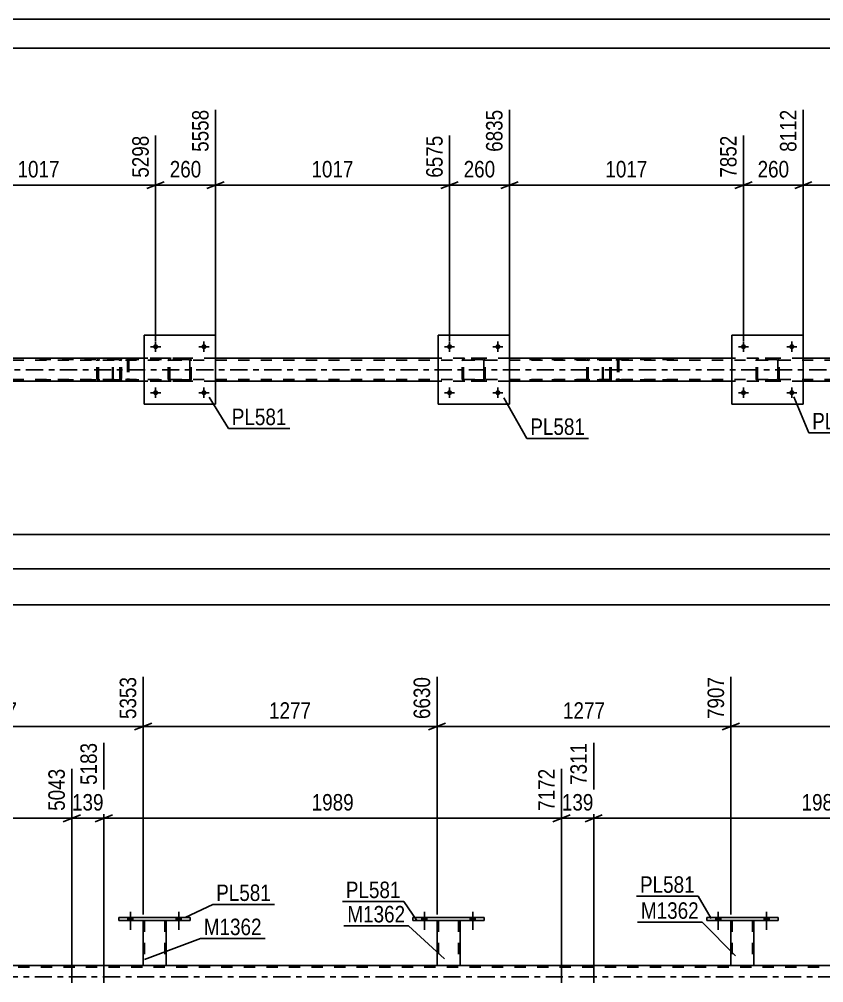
# Model space of a CAD drawing. Header units: millimetres. Extents: x 0 to 841, y 0 to 594.
# Drawn here: x 279.2 to 419, y 426.5 to 594 of the extents above; entities that cross this region are included whole.
import ezdxf

# ---------------------------------------------------------------- set-up
doc = ezdxf.new("R2010")
doc.units = ezdxf.units.MM
doc.linetypes.add('DXK_LINE_DOT2', pattern=[3.9198, 1.9599, -1.9599])
doc.linetypes.add('DXK_LINE_DOT3', pattern=[5.9187, 2.979, -0.9799, 0.9799, -0.9799])
doc.styles.add('Arial Narrow', font='ARIALN.TTF', dxfattribs={"height": 0.2})

# ---------------------------------------------------------------- blocks, each defined once
blk = doc.blocks.new('Unknown-404166606-1135')
at = {"color": 5, "linetype": 'Continuous'}
for p, q in [((841, 594), (0, 594)), ((836, 589), (5, 589))]:
    blk.add_line(p, q, dxfattribs=at)
blk = doc.blocks.new('Part-404166606-20039 - 1346')
at = {"color": 7, "linetype": 'DXK_LINE_DOT2'}
for p, q in [((356.13, 534.58), (356.16, 534.76)), ((356.16, 534.76), (356.13, 534.58)), ((356.13, 531.54), (356.13, 534.58)), ((356.13, 531.54), (356.13, 534.58)), ((356.37, 534.58), (356.38, 534.67)), ((356.37, 531.54), (356.37, 534.58)), ((356.37, 531.54), (356.37, 534.58)), ((356.38, 534.67), (356.44, 534.75)), ((356.42, 535.02), (356.61, 535.06)), ((356.61, 535.06), (356.42, 535.02)), ((356.44, 534.75), (356.51, 534.8)), ((356.51, 534.8), (356.61, 534.82)), ((359.65, 535.06), (356.61, 535.06)), ((359.65, 534.82), (356.61, 534.82)), ((359.65, 535.06), (359.83, 535.02)), ((359.83, 535.02), (359.65, 535.06)), ((359.65, 534.82), (359.74, 534.8)), ((359.74, 534.8), (359.82, 534.75)), ((359.82, 534.75), (359.87, 534.67)), ((359.87, 534.67), (359.89, 534.58)), ((359.89, 531.54), (359.89, 534.58)), ((359.89, 534.58), (359.89, 531.54)), ((360.09, 534.76), (360.13, 534.58)), ((360.13, 534.58), (360.09, 534.76)), ((360.13, 531.54), (360.13, 534.58)), ((360.13, 531.54), (360.13, 534.58)), ((356.16, 531.35), (356.13, 531.54)), ((356.13, 531.54), (356.16, 531.35)), ((356.38, 531.44), (356.37, 531.54)), ((356.44, 531.37), (356.38, 531.44)), ((356.51, 531.31), (356.44, 531.37)), ((356.61, 531.3), (356.51, 531.31)), ((359.65, 531.3), (356.61, 531.3)), ((359.74, 531.31), (359.65, 531.3)), ((359.82, 531.37), (359.74, 531.31)), ((359.87, 531.44), (359.82, 531.37)), ((359.89, 531.54), (359.87, 531.44)), ((360.13, 531.54), (360.09, 531.35)), ((360.09, 531.35), (360.13, 531.54)), ((356.61, 531.06), (356.42, 531.09)), ((356.42, 531.09), (356.61, 531.06)), ((359.65, 531.06), (356.61, 531.06)), ((359.83, 531.09), (359.65, 531.06)), ((359.65, 531.06), (359.83, 531.09))]:
    blk.add_line(p, q, dxfattribs=at)
at = {"color": 7, "linetype": 'DXK_LINE_DOT3'}
blk.add_line((358.13, 533.06), (358.13, 533.06), dxfattribs=at)
at = {"color": 7, "linetype": 'DXK_LINE_DOT2'}
for centre, start, end in [((356.61, 534.58), 112.5, 157.5), ((356.61, 534.58), 112.5, 157.5), ((359.65, 534.58), 22.5, 67.5), ((359.65, 534.58), 22.5, 67.5), ((356.61, 531.54), 202.5, 247.5), ((356.61, 531.54), 202.5, 247.5), ((359.65, 531.54), 292.5, 337.5), ((359.65, 531.54), 292.5, 337.5)]:
    blk.add_arc(centre, 0.48, start, end, dxfattribs=at)
blk = doc.blocks.new('Part-404166606-1524 - 1346')
at = {"color": 7, "linetype": 'DXK_LINE_DOT2'}
for p, q in [((381.52, 535.06), (366.53, 535.06)), ((381.52, 534.82), (366.53, 534.82)), ((377.79, 534.66), (377.78, 534.58)), ((377.78, 531.54), (377.78, 534.58)), ((377.82, 534.76), (377.79, 534.66)), ((378.03, 534.58), (378.05, 534.67)), ((378.03, 531.54), (378.03, 534.58)), ((378.05, 534.67), (378.11, 534.75)), ((378.29, 535.06), (378.09, 535.02)), ((378.11, 534.75), (378.19, 534.8)), ((378.19, 534.8), (378.29, 534.82)), ((381.72, 535.02), (381.52, 535.06)), ((381.52, 534.82), (381.62, 534.8)), ((381.62, 534.8), (381.7, 534.75)), ((381.7, 534.75), (381.76, 534.67)), ((381.76, 534.67), (381.78, 534.58)), ((381.78, 531.54), (381.78, 534.58)), ((382.02, 534.66), (381.99, 534.76)), ((382.03, 534.58), (382.02, 534.66)), ((382.03, 531.54), (382.03, 534.58)), ((381.52, 531.3), (366.53, 531.3)), ((377.78, 531.54), (377.79, 531.45)), ((377.79, 531.45), (377.82, 531.35)), ((378.05, 531.44), (378.03, 531.54)), ((378.11, 531.37), (378.05, 531.44)), ((378.19, 531.31), (378.11, 531.37)), ((378.29, 531.3), (378.19, 531.31)), ((381.62, 531.31), (381.52, 531.3)), ((381.7, 531.37), (381.62, 531.31)), ((381.76, 531.44), (381.7, 531.37)), ((381.78, 531.54), (381.76, 531.44)), ((381.99, 531.35), (382.02, 531.45)), ((382.02, 531.45), (382.03, 531.54)), ((381.52, 531.06), (366.53, 531.06)), ((378.09, 531.09), (378.29, 531.06)), ((381.52, 531.06), (381.72, 531.09))]:
    blk.add_line(p, q, dxfattribs=at)
for centre, start, end in [((378.27, 534.55), 110.7583, 155.68), ((381.54, 534.55), 24.32, 69.2417), ((378.27, 531.56), 204.32, 249.2417), ((381.54, 531.56), 290.7583, 335.68)]:
    blk.add_arc(centre, 0.496, start, end, dxfattribs=at)
blk = doc.blocks.new('Part-404166606-1416 - 1346')
at = {"color": 7, "linetype": 'DXK_LINE_DOT2'}
for p, q in [((738.57, 534.74), (90.91, 534.74)), ((313.25, 535.06), (300.85, 535.06)), ((364.33, 535.06), (351.93, 535.06)), ((415.41, 535.06), (403.01, 535.06)), ((738.57, 531.38), (90.91, 531.38)), ((313.25, 531.06), (300.85, 531.06)), ((364.33, 531.06), (351.93, 531.06)), ((415.41, 531.06), (403.01, 531.06))]:
    blk.add_line(p, q, dxfattribs=at)
at = {"color": 2, "linetype": 'Continuous'}
for p, q in [((300.85, 535.06), (262.16, 535.06)), ((351.93, 535.06), (313.25, 535.06)), ((403.01, 535.06), (364.33, 535.06)), ((454.09, 535.06), (415.41, 535.06)), ((300.85, 531.06), (262.16, 531.06)), ((351.93, 531.06), (313.25, 531.06)), ((403.01, 531.06), (364.33, 531.06)), ((454.09, 531.06), (415.41, 531.06))]:
    blk.add_line(p, q, dxfattribs=at)
at = {"color": 7, "linetype": 'DXK_LINE_DOT3'}
blk.add_line((90.91, 533.06), (738.57, 533.06), dxfattribs=at)
blk = doc.blocks.new('Part-404166606-20037 - 1346')
at = {"color": 7, "linetype": 'DXK_LINE_DOT2'}
for p, q in [((305.05, 534.58), (305.08, 534.76)), ((305.08, 534.76), (305.05, 534.58)), ((305.05, 531.54), (305.05, 534.58)), ((305.05, 531.54), (305.05, 534.58)), ((305.29, 534.58), (305.3, 534.67)), ((305.29, 531.54), (305.29, 534.58)), ((305.29, 531.54), (305.29, 534.58)), ((305.3, 534.67), (305.36, 534.75)), ((305.34, 535.02), (305.53, 535.06)), ((305.53, 535.06), (305.34, 535.02)), ((305.36, 534.75), (305.43, 534.8)), ((305.43, 534.8), (305.53, 534.82)), ((308.57, 535.06), (305.53, 535.06)), ((308.57, 534.82), (305.53, 534.82)), ((308.57, 535.06), (308.75, 535.02)), ((308.75, 535.02), (308.57, 535.06)), ((308.57, 534.82), (308.66, 534.8)), ((308.66, 534.8), (308.74, 534.75)), ((308.74, 534.75), (308.79, 534.67)), ((308.79, 534.67), (308.81, 534.58)), ((308.81, 531.54), (308.81, 534.58)), ((308.81, 534.58), (308.81, 531.54)), ((309.01, 534.76), (309.05, 534.58)), ((309.05, 534.58), (309.01, 534.76)), ((309.05, 531.54), (309.05, 534.58)), ((309.05, 531.54), (309.05, 534.58)), ((305.08, 531.35), (305.05, 531.54)), ((305.05, 531.54), (305.08, 531.35)), ((305.3, 531.44), (305.29, 531.54)), ((305.36, 531.37), (305.3, 531.44)), ((305.43, 531.31), (305.36, 531.37)), ((305.53, 531.3), (305.43, 531.31)), ((308.57, 531.3), (305.53, 531.3)), ((308.66, 531.31), (308.57, 531.3)), ((308.74, 531.37), (308.66, 531.31)), ((308.79, 531.44), (308.74, 531.37)), ((308.81, 531.54), (308.79, 531.44)), ((309.05, 531.54), (309.01, 531.35)), ((309.01, 531.35), (309.05, 531.54)), ((305.53, 531.06), (305.34, 531.09)), ((305.34, 531.09), (305.53, 531.06)), ((308.57, 531.06), (305.53, 531.06)), ((308.75, 531.09), (308.57, 531.06)), ((308.57, 531.06), (308.75, 531.09))]:
    blk.add_line(p, q, dxfattribs=at)
at = {"color": 7, "linetype": 'DXK_LINE_DOT3'}
blk.add_line((307.05, 533.06), (307.05, 533.06), dxfattribs=at)
at = {"color": 7, "linetype": 'DXK_LINE_DOT2'}
for centre, start, end in [((305.53, 534.58), 112.5, 157.5), ((305.53, 534.58), 112.5, 157.5), ((308.57, 534.58), 22.5, 67.5), ((308.57, 534.58), 22.5, 67.5), ((305.53, 531.54), 202.5, 247.5), ((305.53, 531.54), 202.5, 247.5), ((308.57, 531.54), 292.5, 337.5), ((308.57, 531.54), 292.5, 337.5)]:
    blk.add_arc(centre, 0.48, start, end, dxfattribs=at)
blk = doc.blocks.new('Bolt-404166606-20068 - 1346')
at = {"linetype": 'Continuous'}
for points in [[(405.45, 529.06, -1), (404.57, 529.06, -1)], [(413.85, 529.06, -1), (412.97, 529.06, -1)]]:
    blk.add_hatch(color=1, dxfattribs=at).paths.add_polyline_path(points)
at = {"color": 1, "linetype": 'Continuous'}
for p, q in [((405.01, 529.94), (405.01, 528.18)), ((413.41, 529.94), (413.41, 528.18)), ((404.13, 529.06), (405.89, 529.06)), ((412.53, 529.06), (414.29, 529.06))]:
    blk.add_line(p, q, dxfattribs=at)
blk = doc.blocks.new('Part-404166606-1516 - 1346')
at = {"color": 7, "linetype": 'DXK_LINE_DOT2'}
for p, q in [((380.51, 534.76), (380.49, 534.58)), ((380.49, 531.54), (380.49, 534.58)), ((380.57, 534.91), (380.51, 534.76)), ((380.65, 535.02), (380.57, 534.91)), ((380.62, 534.58), (380.63, 534.67)), ((380.62, 531.54), (380.62, 534.58)), ((380.63, 534.67), (380.66, 534.75)), ((380.76, 535.06), (380.65, 535.02)), ((380.66, 534.75), (380.71, 534.8)), ((380.71, 534.8), (380.76, 534.82)), ((392.91, 535.06), (380.76, 535.06)), ((392.91, 534.82), (380.76, 534.82)), ((382.03, 534.82), (382.03, 535.06)), ((383.04, 535.02), (382.85, 535.06)), ((382.85, 534.82), (382.94, 534.8)), ((382.94, 534.8), (383.03, 534.75)), ((383.03, 534.75), (383.08, 534.67)), ((383.08, 534.67), (383.1, 534.58)), ((383.1, 534.58), (383.1, 531.54)), ((383.33, 534.66), (383.31, 534.76)), ((383.35, 534.58), (383.33, 534.66)), ((383.35, 534.58), (383.35, 531.54)), ((380.49, 531.54), (380.51, 531.35)), ((380.51, 531.35), (380.57, 531.2)), ((380.57, 531.2), (380.65, 531.09)), ((380.63, 531.44), (380.62, 531.54)), ((380.66, 531.37), (380.63, 531.44)), ((380.71, 531.31), (380.66, 531.37)), ((380.76, 531.3), (380.71, 531.31)), ((392.91, 531.3), (380.76, 531.3)), ((382.03, 531.06), (382.03, 531.3)), ((382.94, 531.31), (382.85, 531.3)), ((383.03, 531.37), (382.94, 531.31)), ((383.08, 531.44), (383.03, 531.37)), ((383.1, 531.54), (383.08, 531.44)), ((383.31, 531.35), (383.33, 531.45)), ((383.33, 531.45), (383.35, 531.54)), ((380.65, 531.09), (380.76, 531.06)), ((392.91, 531.06), (380.76, 531.06)), ((382.85, 531.06), (383.04, 531.09))]:
    blk.add_line(p, q, dxfattribs=at)
for centre, start, end in [((382.86, 534.56), 23.8494, 68.8059), ((382.86, 531.55), 291.1941, 336.1506)]:
    blk.add_arc(centre, 0.492, start, end, dxfattribs=at)
blk = doc.blocks.new('Part-404166606-1517 - 1346')
at = {"color": 7, "linetype": 'DXK_LINE_DOT2'}
for p, q in [((295.37, 534.76), (295.35, 534.58)), ((295.35, 531.54), (295.35, 534.58)), ((295.43, 534.91), (295.37, 534.76)), ((295.52, 535.02), (295.43, 534.91)), ((295.49, 534.58), (295.5, 534.67)), ((295.49, 531.54), (295.49, 534.58)), ((295.5, 534.67), (295.53, 534.75)), ((295.62, 535.06), (295.52, 535.02)), ((295.53, 534.75), (295.57, 534.8)), ((295.57, 534.8), (295.62, 534.82)), ((307.78, 535.06), (295.62, 535.06)), ((307.78, 534.82), (295.62, 534.82)), ((296.9, 534.82), (296.9, 535.06)), ((297.91, 535.02), (297.71, 535.06)), ((297.71, 534.82), (297.81, 534.8)), ((297.81, 534.8), (297.89, 534.75)), ((297.89, 534.75), (297.95, 534.67)), ((297.95, 534.67), (297.97, 534.58)), ((297.97, 534.58), (297.97, 531.54)), ((298.2, 534.66), (298.18, 534.76)), ((298.22, 534.58), (298.2, 534.66)), ((298.22, 534.58), (298.22, 531.54)), ((295.35, 531.54), (295.37, 531.35)), ((295.37, 531.35), (295.43, 531.2)), ((295.43, 531.2), (295.52, 531.09)), ((295.5, 531.44), (295.49, 531.54)), ((295.53, 531.37), (295.5, 531.44)), ((295.57, 531.31), (295.53, 531.37)), ((295.62, 531.3), (295.57, 531.31)), ((307.78, 531.3), (295.62, 531.3)), ((296.9, 531.06), (296.9, 531.3)), ((297.81, 531.31), (297.71, 531.3)), ((297.89, 531.37), (297.81, 531.31)), ((297.95, 531.44), (297.89, 531.37)), ((297.97, 531.54), (297.95, 531.44)), ((298.18, 531.35), (298.2, 531.45)), ((298.2, 531.45), (298.22, 531.54)), ((295.52, 531.09), (295.62, 531.06)), ((307.78, 531.06), (295.62, 531.06)), ((297.71, 531.06), (297.91, 531.09))]:
    blk.add_line(p, q, dxfattribs=at)
for centre, start, end in [((297.73, 534.56), 23.8494, 68.8059), ((297.73, 531.55), 291.1941, 336.1506)]:
    blk.add_arc(centre, 0.492, start, end, dxfattribs=at)
blk = doc.blocks.new('Part-404166606-20040 - 1346')
at = {"color": 2, "linetype": 'Continuous'}
for p, q in [((351.93, 527.06), (351.93, 539.06)), ((351.93, 539.06), (364.33, 539.06)), ((364.33, 539.06), (364.33, 527.06)), ((364.33, 527.06), (351.93, 527.06))]:
    blk.add_line(p, q, dxfattribs=at)
blk = doc.blocks.new('Part-404166606-1525 - 1346')
at = {"color": 7, "linetype": 'DXK_LINE_DOT2'}
for p, q in [((296.39, 535.06), (281.4, 535.06)), ((296.39, 534.82), (281.4, 534.82)), ((292.66, 534.66), (292.64, 534.58)), ((292.64, 531.54), (292.64, 534.58)), ((292.68, 534.76), (292.66, 534.66)), ((292.9, 534.58), (292.92, 534.67)), ((292.9, 531.54), (292.9, 534.58)), ((292.92, 534.67), (292.97, 534.75)), ((293.15, 535.06), (292.96, 535.02)), ((292.97, 534.75), (293.06, 534.8)), ((293.06, 534.8), (293.15, 534.82)), ((296.58, 535.02), (296.39, 535.06)), ((296.39, 534.82), (296.49, 534.8)), ((296.49, 534.8), (296.57, 534.75)), ((296.57, 534.75), (296.62, 534.67)), ((296.62, 534.67), (296.64, 534.58)), ((296.64, 531.54), (296.64, 534.58)), ((296.88, 534.66), (296.86, 534.76)), ((296.9, 534.58), (296.88, 534.66)), ((296.9, 531.54), (296.9, 534.58)), ((296.39, 531.3), (281.4, 531.3)), ((292.64, 531.54), (292.66, 531.45)), ((292.66, 531.45), (292.68, 531.35)), ((292.92, 531.44), (292.9, 531.54)), ((292.97, 531.37), (292.92, 531.44)), ((293.06, 531.31), (292.97, 531.37)), ((293.15, 531.3), (293.06, 531.31)), ((296.49, 531.31), (296.39, 531.3)), ((296.57, 531.37), (296.49, 531.31)), ((296.62, 531.44), (296.57, 531.37)), ((296.64, 531.54), (296.62, 531.44)), ((296.86, 531.35), (296.88, 531.45)), ((296.88, 531.45), (296.9, 531.54)), ((296.39, 531.06), (281.4, 531.06)), ((292.96, 531.09), (293.15, 531.06)), ((296.39, 531.06), (296.58, 531.09))]:
    blk.add_line(p, q, dxfattribs=at)
for centre, start, end in [((293.13, 534.55), 110.7583, 155.68), ((296.41, 534.55), 24.32, 69.2417), ((293.13, 531.56), 204.32, 249.2417), ((296.41, 531.56), 290.7583, 335.68)]:
    blk.add_arc(centre, 0.496, start, end, dxfattribs=at)
blk = doc.blocks.new('Part-404166606-20042 - 1346')
at = {"color": 2, "linetype": 'Continuous'}
for p, q in [((403.01, 527.06), (403.01, 539.06)), ((403.01, 539.06), (415.41, 539.06)), ((415.41, 539.06), (415.41, 527.06)), ((415.41, 527.06), (403.01, 527.06))]:
    blk.add_line(p, q, dxfattribs=at)
blk = doc.blocks.new('Part-404166606-20041 - 1346')
at = {"color": 7, "linetype": 'DXK_LINE_DOT2'}
for p, q in [((407.21, 534.58), (407.24, 534.76)), ((407.24, 534.76), (407.21, 534.58)), ((407.21, 531.54), (407.21, 534.58)), ((407.21, 531.54), (407.21, 534.58)), ((407.45, 534.58), (407.46, 534.67)), ((407.45, 531.54), (407.45, 534.58)), ((407.45, 531.54), (407.45, 534.58)), ((407.46, 534.67), (407.52, 534.75)), ((407.5, 535.02), (407.69, 535.06)), ((407.69, 535.06), (407.5, 535.02)), ((407.52, 534.75), (407.59, 534.8)), ((407.59, 534.8), (407.69, 534.82)), ((410.73, 535.06), (407.69, 535.06)), ((410.73, 534.82), (407.69, 534.82)), ((410.73, 535.06), (410.91, 535.02)), ((410.91, 535.02), (410.73, 535.06)), ((410.73, 534.82), (410.82, 534.8)), ((410.82, 534.8), (410.9, 534.75)), ((410.9, 534.75), (410.95, 534.67)), ((410.95, 534.67), (410.97, 534.58)), ((410.97, 531.54), (410.97, 534.58)), ((410.97, 534.58), (410.97, 531.54)), ((411.17, 534.76), (411.21, 534.58)), ((411.21, 534.58), (411.17, 534.76)), ((411.21, 531.54), (411.21, 534.58)), ((411.21, 531.54), (411.21, 534.58)), ((407.24, 531.35), (407.21, 531.54)), ((407.21, 531.54), (407.24, 531.35)), ((407.46, 531.44), (407.45, 531.54)), ((407.52, 531.37), (407.46, 531.44)), ((407.59, 531.31), (407.52, 531.37)), ((407.69, 531.3), (407.59, 531.31)), ((410.73, 531.3), (407.69, 531.3)), ((410.82, 531.31), (410.73, 531.3)), ((410.9, 531.37), (410.82, 531.31)), ((410.95, 531.44), (410.9, 531.37)), ((410.97, 531.54), (410.95, 531.44)), ((411.21, 531.54), (411.17, 531.35)), ((411.17, 531.35), (411.21, 531.54)), ((407.69, 531.06), (407.5, 531.09)), ((407.5, 531.09), (407.69, 531.06)), ((410.73, 531.06), (407.69, 531.06)), ((410.91, 531.09), (410.73, 531.06)), ((410.73, 531.06), (410.91, 531.09))]:
    blk.add_line(p, q, dxfattribs=at)
at = {"color": 7, "linetype": 'DXK_LINE_DOT3'}
blk.add_line((409.21, 533.06), (409.21, 533.06), dxfattribs=at)
at = {"color": 7, "linetype": 'DXK_LINE_DOT2'}
for centre, start, end in [((407.69, 534.58), 112.5, 157.5), ((407.69, 534.58), 112.5, 157.5), ((410.73, 534.58), 22.5, 67.5), ((410.73, 534.58), 22.5, 67.5), ((407.69, 531.54), 202.5, 247.5), ((407.69, 531.54), 202.5, 247.5), ((410.73, 531.54), 292.5, 337.5), ((410.73, 531.54), 292.5, 337.5)]:
    blk.add_arc(centre, 0.48, start, end, dxfattribs=at)
blk = doc.blocks.new('Part-404166606-20038 - 1346')
at = {"color": 2, "linetype": 'Continuous'}
for p, q in [((300.85, 527.06), (300.85, 539.06)), ((300.85, 539.06), (313.25, 539.06)), ((313.25, 539.06), (313.25, 527.06)), ((313.25, 527.06), (300.85, 527.06))]:
    blk.add_line(p, q, dxfattribs=at)
blk = doc.blocks.new('Bolt-404166606-20064 - 1346')
at = {"linetype": 'Continuous'}
for points in [[(303.29, 529.06, -1), (302.41, 529.06, -1)], [(311.69, 529.06, -1), (310.81, 529.06, -1)]]:
    blk.add_hatch(color=1, dxfattribs=at).paths.add_polyline_path(points)
at = {"color": 1, "linetype": 'Continuous'}
for p, q in [((302.85, 529.94), (302.85, 528.18)), ((311.25, 529.94), (311.25, 528.18)), ((301.97, 529.06), (303.73, 529.06)), ((310.37, 529.06), (312.13, 529.06))]:
    blk.add_line(p, q, dxfattribs=at)
blk = doc.blocks.new('Bolt-404166606-20065 - 1346')
at = {"linetype": 'Continuous'}
for points in [[(303.29, 537.06, -1), (302.41, 537.06, -1)], [(311.69, 537.06, -1), (310.81, 537.06, -1)]]:
    blk.add_hatch(color=1, dxfattribs=at).paths.add_polyline_path(points)
at = {"color": 1, "linetype": 'Continuous'}
for p, q in [((302.85, 537.94), (302.85, 536.18)), ((311.25, 537.94), (311.25, 536.18)), ((301.97, 537.06), (303.73, 537.06)), ((310.37, 537.06), (312.13, 537.06))]:
    blk.add_line(p, q, dxfattribs=at)
blk = doc.blocks.new('Bolt-404166606-20066 - 1346')
at = {"linetype": 'Continuous'}
for points in [[(354.37, 529.06, -1), (353.49, 529.06, -1)], [(362.77, 529.06, -1), (361.89, 529.06, -1)]]:
    blk.add_hatch(color=1, dxfattribs=at).paths.add_polyline_path(points)
at = {"color": 1, "linetype": 'Continuous'}
for p, q in [((353.93, 529.94), (353.93, 528.18)), ((362.33, 529.94), (362.33, 528.18)), ((353.05, 529.06), (354.81, 529.06)), ((361.45, 529.06), (363.21, 529.06))]:
    blk.add_line(p, q, dxfattribs=at)
blk = doc.blocks.new('Bolt-404166606-20067 - 1346')
at = {"linetype": 'Continuous'}
for points in [[(354.37, 537.06, -1), (353.49, 537.06, -1)], [(362.77, 537.06, -1), (361.89, 537.06, -1)]]:
    blk.add_hatch(color=1, dxfattribs=at).paths.add_polyline_path(points)
at = {"color": 1, "linetype": 'Continuous'}
for p, q in [((353.93, 537.94), (353.93, 536.18)), ((362.33, 537.94), (362.33, 536.18)), ((353.05, 537.06), (354.81, 537.06)), ((361.45, 537.06), (363.21, 537.06))]:
    blk.add_line(p, q, dxfattribs=at)
blk = doc.blocks.new('Bolt-404166606-20069 - 1346')
at = {"linetype": 'Continuous'}
for points in [[(405.45, 537.06, -1), (404.57, 537.06, -1)], [(413.85, 537.06, -1), (412.97, 537.06, -1)]]:
    blk.add_hatch(color=1, dxfattribs=at).paths.add_polyline_path(points)
at = {"color": 1, "linetype": 'Continuous'}
for p, q in [((405.01, 537.94), (405.01, 536.18)), ((413.41, 537.94), (413.41, 536.18)), ((404.13, 537.06), (405.89, 537.06)), ((412.53, 537.06), (414.29, 537.06))]:
    blk.add_line(p, q, dxfattribs=at)
blk = doc.blocks.new('Bolt-404166606-20405 - 2093')
at = {"linetype": 'Continuous'}
for points in [[(298.03, 437.29), (298.91, 437.29), (298.91, 437.77), (298.03, 437.77)], [(306.43, 437.29), (307.31, 437.29), (307.31, 437.77), (306.43, 437.77)]]:
    blk.add_hatch(color=1, dxfattribs=at).paths.add_polyline_path(points)
at = {"color": 1, "linetype": 'Continuous'}
for p, q in [((298.03, 437.77), (298.03, 437.29)), ((298.47, 438.77), (298.47, 435.65)), ((298.91, 437.77), (298.91, 437.29)), ((306.43, 437.77), (306.43, 437.29)), ((306.87, 438.77), (306.87, 435.65)), ((307.31, 437.77), (307.31, 437.29))]:
    blk.add_line(p, q, dxfattribs=at)
blk = doc.blocks.new('Part-404166606-2361 - 2093')
at = {"color": 7, "linetype": 'DXK_LINE_DOT2'}
for p, q in [((727.8, 429.13), (86.54, 429.13)), ((113.59, 429.45), (727.8, 429.45)), ((304.67, 429.45), (300.67, 429.45)), ((355.75, 429.45), (351.75, 429.45)), ((406.83, 429.45), (402.83, 429.45))]:
    blk.add_line(p, q, dxfattribs=at)
at = {"color": 2, "linetype": 'Continuous'}
for p, q in [((300.67, 429.45), (253.59, 429.45)), ((351.75, 429.45), (304.67, 429.45)), ((402.83, 429.45), (355.75, 429.45)), ((453.92, 429.45), (406.83, 429.45))]:
    blk.add_line(p, q, dxfattribs=at)
at = {"color": 7, "linetype": 'DXK_LINE_DOT3'}
blk.add_line((86.54, 427.45), (727.8, 427.45), dxfattribs=at)
blk = doc.blocks.new('Bolt-404166606-20409 - 2093')
at = {"linetype": 'Continuous'}
for points in [[(400.19, 437.29), (401.07, 437.29), (401.07, 437.77), (400.19, 437.77)], [(408.59, 437.29), (409.47, 437.29), (409.47, 437.77), (408.59, 437.77)]]:
    blk.add_hatch(color=1, dxfattribs=at).paths.add_polyline_path(points)
at = {"color": 1, "linetype": 'Continuous'}
for p, q in [((400.19, 437.77), (400.19, 437.29)), ((400.63, 438.77), (400.63, 435.65)), ((401.07, 437.77), (401.07, 437.29)), ((408.59, 437.77), (408.59, 437.29)), ((409.03, 438.77), (409.03, 435.65)), ((409.47, 437.77), (409.47, 437.29))]:
    blk.add_line(p, q, dxfattribs=at)
blk = doc.blocks.new('Bolt-404166606-20410 - 2093')
at = {"linetype": 'Continuous'}
for points in [[(400.19, 437.29), (401.07, 437.29), (401.07, 437.77), (400.19, 437.77)], [(408.59, 437.29), (409.47, 437.29), (409.47, 437.77), (408.59, 437.77)]]:
    blk.add_hatch(color=1, dxfattribs=at).paths.add_polyline_path(points)
at = {"color": 1, "linetype": 'Continuous'}
for p, q in [((400.19, 437.77), (400.19, 437.29)), ((400.63, 438.77), (400.63, 435.65)), ((401.07, 437.77), (401.07, 437.29)), ((408.59, 437.77), (408.59, 437.29)), ((409.03, 438.77), (409.03, 435.65)), ((409.47, 437.77), (409.47, 437.29))]:
    blk.add_line(p, q, dxfattribs=at)
blk = doc.blocks.new('Bolt-404166606-20407 - 2093')
at = {"linetype": 'Continuous'}
for points in [[(349.11, 437.29), (349.99, 437.29), (349.99, 437.77), (349.11, 437.77)], [(357.51, 437.29), (358.39, 437.29), (358.39, 437.77), (357.51, 437.77)]]:
    blk.add_hatch(color=1, dxfattribs=at).paths.add_polyline_path(points)
at = {"color": 1, "linetype": 'Continuous'}
for p, q in [((349.11, 437.77), (349.11, 437.29)), ((349.55, 438.77), (349.55, 435.65)), ((349.99, 437.77), (349.99, 437.29)), ((357.51, 437.77), (357.51, 437.29)), ((357.95, 438.77), (357.95, 435.65)), ((358.39, 437.77), (358.39, 437.29))]:
    blk.add_line(p, q, dxfattribs=at)
blk = doc.blocks.new('Part-404166606-20378 - 2093')
at = {"color": 2, "linetype": 'Continuous'}
for p, q in [((300.67, 429.45), (300.67, 437.29)), ((304.67, 437.29), (304.67, 429.45)), ((304.64, 429.45), (300.67, 429.45)), ((304.67, 429.45), (304.64, 429.45))]:
    blk.add_line(p, q, dxfattribs=at)
at = {"color": 7, "linetype": 'DXK_LINE_DOT2'}
for p, q in [((300.67, 437.29), (304.67, 437.29)), ((300.67, 437.29), (300.67, 437.29)), ((300.67, 437.29), (300.67, 437.29)), ((300.91, 437.29), (300.91, 429.45)), ((304.43, 437.29), (304.43, 429.45)), ((304.67, 437.29), (304.67, 437.29)), ((304.67, 437.29), (304.67, 437.29)), ((304.42, 429.45), (304.43, 429.45))]:
    blk.add_line(p, q, dxfattribs=at)
blk = doc.blocks.new('Part-404166606-20379 - 2093')
at = {"color": 2, "linetype": 'Continuous'}
for p, q in [((296.47, 437.29), (296.47, 437.77)), ((296.47, 437.77), (308.87, 437.77)), ((308.87, 437.77), (308.87, 437.29)), ((308.87, 437.29), (296.47, 437.29))]:
    blk.add_line(p, q, dxfattribs=at)
blk = doc.blocks.new('Part-404166606-20380 - 2093')
at = {"color": 2, "linetype": 'Continuous'}
for p, q in [((351.75, 429.45), (351.75, 437.29)), ((355.75, 437.29), (355.75, 429.45)), ((355.72, 429.45), (351.75, 429.45)), ((355.75, 429.45), (355.72, 429.45))]:
    blk.add_line(p, q, dxfattribs=at)
at = {"color": 7, "linetype": 'DXK_LINE_DOT2'}
for p, q in [((351.75, 437.29), (355.75, 437.29)), ((351.75, 437.29), (351.75, 437.29)), ((351.75, 437.29), (351.75, 437.29)), ((351.99, 437.29), (351.99, 429.45)), ((355.51, 437.29), (355.51, 429.45)), ((355.75, 437.29), (355.75, 437.29)), ((355.75, 437.29), (355.75, 437.29)), ((355.5, 429.45), (355.51, 429.45))]:
    blk.add_line(p, q, dxfattribs=at)
blk = doc.blocks.new('Part-404166606-20381 - 2093')
at = {"color": 2, "linetype": 'Continuous'}
for p, q in [((347.55, 437.29), (347.55, 437.77)), ((347.55, 437.77), (359.95, 437.77)), ((359.95, 437.77), (359.95, 437.29)), ((359.95, 437.29), (347.55, 437.29))]:
    blk.add_line(p, q, dxfattribs=at)
blk = doc.blocks.new('Part-404166606-20382 - 2093')
at = {"color": 2, "linetype": 'Continuous'}
for p, q in [((402.83, 429.45), (402.83, 437.29)), ((406.83, 437.29), (406.83, 429.45)), ((406.8, 429.45), (402.83, 429.45)), ((406.83, 429.45), (406.8, 429.45))]:
    blk.add_line(p, q, dxfattribs=at)
at = {"color": 7, "linetype": 'DXK_LINE_DOT2'}
for p, q in [((402.83, 437.29), (406.83, 437.29)), ((402.83, 437.29), (402.83, 437.29)), ((402.83, 437.29), (402.83, 437.29)), ((403.07, 437.29), (403.07, 429.45)), ((406.59, 437.29), (406.59, 429.45)), ((406.83, 437.29), (406.83, 437.29)), ((406.83, 437.29), (406.83, 437.29)), ((406.58, 429.45), (406.59, 429.45))]:
    blk.add_line(p, q, dxfattribs=at)
blk = doc.blocks.new('Part-404166606-20383 - 2093')
at = {"color": 2, "linetype": 'Continuous'}
for p, q in [((398.63, 437.29), (398.63, 437.77)), ((398.63, 437.77), (411.03, 437.77)), ((411.03, 437.77), (411.03, 437.29)), ((411.03, 437.29), (398.63, 437.29))]:
    blk.add_line(p, q, dxfattribs=at)
blk = doc.blocks.new('Bolt-404166606-20406 - 2093')
at = {"linetype": 'Continuous'}
for points in [[(298.03, 437.29), (298.91, 437.29), (298.91, 437.77), (298.03, 437.77)], [(306.43, 437.29), (307.31, 437.29), (307.31, 437.77), (306.43, 437.77)]]:
    blk.add_hatch(color=1, dxfattribs=at).paths.add_polyline_path(points)
at = {"color": 1, "linetype": 'Continuous'}
for p, q in [((298.03, 437.77), (298.03, 437.29)), ((298.47, 438.77), (298.47, 435.65)), ((298.91, 437.77), (298.91, 437.29)), ((306.43, 437.77), (306.43, 437.29)), ((306.87, 438.77), (306.87, 435.65)), ((307.31, 437.77), (307.31, 437.29))]:
    blk.add_line(p, q, dxfattribs=at)
blk = doc.blocks.new('Bolt-404166606-20408 - 2093')
at = {"linetype": 'Continuous'}
for points in [[(349.11, 437.29), (349.99, 437.29), (349.99, 437.77), (349.11, 437.77)], [(357.51, 437.29), (358.39, 437.29), (358.39, 437.77), (357.51, 437.77)]]:
    blk.add_hatch(color=1, dxfattribs=at).paths.add_polyline_path(points)
at = {"color": 1, "linetype": 'Continuous'}
for p, q in [((349.11, 437.77), (349.11, 437.29)), ((349.55, 438.77), (349.55, 435.65)), ((349.99, 437.77), (349.99, 437.29)), ((357.51, 437.77), (357.51, 437.29)), ((357.95, 438.77), (357.95, 435.65)), ((358.39, 437.77), (358.39, 437.29))]:
    blk.add_line(p, q, dxfattribs=at)
blk = doc.blocks.new('StraightDimension-404166606-1921 - 1346')
at = {"color": 7, "linetype": 'Continuous'}
blk.add_line((90.27, 492.18), (783.59, 492.18), dxfattribs=at)
blk = doc.blocks.new('StraightDimension-404166606-14666 - 1346')
at = {"color": 7, "linetype": 'Continuous'}
blk.add_line((206.51, 504.42), (783.59, 504.42), dxfattribs=at)
blk = doc.blocks.new('StraightDimension-404166606-2054 - 1346')
at = {"color": 7, "linetype": 'Continuous'}
blk.add_line((90.91, 498.45), (783.59, 498.45), dxfattribs=at)
blk = doc.blocks.new('StraightDimension-404166606-34513 - 1346')
at = {"color": 7, "linetype": 'Continuous'}
for p, q in [((415.41, 536.06), (415.41, 578.26)), ((405.01, 538.06), (405.01, 573.76)), ((403.51, 564.55), (406.51, 565.75)), ((405.01, 565.15), (415.41, 565.15)), ((416.91, 565.75), (413.91, 564.55))]:
    blk.add_line(p, q, dxfattribs=at)
at = {"color": 0}
blk.add_wipeout([(413.55, 565.9), (413.55, 570.1), (406.86, 570.1), (406.86, 565.9)], dxfattribs=at)
at = {"color": 3, "style": 'Arial Narrow'}
blk.add_text('260', height=2.863, dxfattribs=at).set_placement((407.46, 566.5))
at = {"color": 0, "linetype": 'Continuous'}
blk.add_wipeout([(414.81, 578.86), (410.61, 578.86), (410.61, 570.35), (414.81, 570.35)], dxfattribs=at)
at = {"color": 3, "linetype": 'Continuous', "style": 'Arial Narrow'}
blk.add_text('8112', height=2.863, rotation=90.0002, dxfattribs=at).set_placement((414.21, 570.95))
blk = doc.blocks.new('StraightDimension-404166606-34518 - 1346')
at = {"color": 7, "linetype": 'Continuous'}
for p, q in [((262.16, 536.06), (262.16, 578.26)), ((302.85, 538.06), (302.85, 573.76)), ((263.66, 565.75), (260.66, 564.55)), ((262.16, 565.15), (302.85, 565.15)), ((301.35, 564.55), (304.35, 565.75))]:
    blk.add_line(p, q, dxfattribs=at)
at = {"color": 0, "linetype": 'Continuous'}
blk.add_wipeout([(302.25, 574.36), (298.05, 574.36), (298.05, 565.85), (302.25, 565.85)], dxfattribs=at)
at = {"color": 0}
blk.add_wipeout([(286.76, 565.9), (286.76, 570.1), (278.25, 570.1), (278.25, 565.9)], dxfattribs=at)
at = {"color": 3, "linetype": 'Continuous', "style": 'Arial Narrow'}
blk.add_text('5298', height=2.863, rotation=90.0002, dxfattribs=at).set_placement((301.65, 566.45))
at = {"color": 3, "style": 'Arial Narrow'}
blk.add_text('1017', height=2.863, dxfattribs=at).set_placement((278.85, 566.5))
blk = doc.blocks.new('StraightDimension-404166606-34512 - 1346')
at = {"color": 7, "linetype": 'Continuous'}
for p, q in [((415.41, 536.06), (415.41, 578.26)), ((456.09, 538.06), (456.09, 573.76)), ((416.91, 565.75), (413.91, 564.55)), ((415.41, 565.15), (456.09, 565.15)), ((454.59, 564.55), (457.59, 565.75))]:
    blk.add_line(p, q, dxfattribs=at)
at = {"color": 0, "linetype": 'Continuous'}
blk.add_wipeout([(455.49, 574.36), (451.29, 574.36), (451.29, 565.85), (455.49, 565.85)], dxfattribs=at)
at = {"color": 0}
blk.add_wipeout([(440, 565.9), (440, 570.1), (431.49, 570.1), (431.49, 565.9)], dxfattribs=at)
at = {"color": 3, "linetype": 'Continuous', "style": 'Arial Narrow'}
blk.add_text('9129', height=2.863, rotation=90.0002, dxfattribs=at).set_placement((454.89, 566.45))
at = {"color": 3, "style": 'Arial Narrow'}
blk.add_text('1017', height=2.863, dxfattribs=at).set_placement((432.09, 566.5))
blk = doc.blocks.new('StraightDimension-404166606-34514 - 1346')
at = {"color": 7, "linetype": 'Continuous'}
for p, q in [((364.33, 536.06), (364.33, 578.26)), ((405.01, 538.06), (405.01, 573.76)), ((365.83, 565.75), (362.83, 564.55)), ((364.33, 565.15), (405.01, 565.15)), ((403.51, 564.55), (406.51, 565.75))]:
    blk.add_line(p, q, dxfattribs=at)
at = {"color": 0, "linetype": 'Continuous'}
blk.add_wipeout([(404.41, 574.36), (400.21, 574.36), (400.21, 565.85), (404.41, 565.85)], dxfattribs=at)
at = {"color": 0}
blk.add_wipeout([(388.92, 565.9), (388.92, 570.1), (380.41, 570.1), (380.41, 565.9)], dxfattribs=at)
at = {"color": 3, "linetype": 'Continuous', "style": 'Arial Narrow'}
blk.add_text('7852', height=2.863, rotation=90.0002, dxfattribs=at).set_placement((403.81, 566.45))
at = {"color": 3, "style": 'Arial Narrow'}
blk.add_text('1017', height=2.863, dxfattribs=at).set_placement((381.01, 566.5))
blk = doc.blocks.new('StraightDimension-404166606-34515 - 1346')
at = {"color": 7, "linetype": 'Continuous'}
for p, q in [((364.33, 536.06), (364.33, 578.26)), ((353.93, 538.06), (353.93, 573.76)), ((352.43, 564.55), (355.43, 565.75)), ((353.93, 565.15), (364.33, 565.15)), ((365.83, 565.75), (362.83, 564.55))]:
    blk.add_line(p, q, dxfattribs=at)
at = {"color": 0}
blk.add_wipeout([(362.47, 565.9), (362.47, 570.1), (355.78, 570.1), (355.78, 565.9)], dxfattribs=at)
at = {"color": 3, "style": 'Arial Narrow'}
blk.add_text('260', height=2.863, dxfattribs=at).set_placement((356.38, 566.5))
at = {"color": 0, "linetype": 'Continuous'}
blk.add_wipeout([(363.73, 578.86), (359.53, 578.86), (359.53, 570.35), (363.73, 570.35)], dxfattribs=at)
at = {"color": 3, "linetype": 'Continuous', "style": 'Arial Narrow'}
blk.add_text('6835', height=2.863, rotation=90.0002, dxfattribs=at).set_placement((363.13, 570.95))
blk = doc.blocks.new('StraightDimension-404166606-34516 - 1346')
at = {"color": 7, "linetype": 'Continuous'}
for p, q in [((313.25, 536.06), (313.25, 578.26)), ((353.93, 538.06), (353.93, 573.76)), ((314.75, 565.75), (311.75, 564.55)), ((313.25, 565.15), (353.93, 565.15)), ((352.43, 564.55), (355.43, 565.75))]:
    blk.add_line(p, q, dxfattribs=at)
at = {"color": 0, "linetype": 'Continuous'}
blk.add_wipeout([(353.33, 574.36), (349.13, 574.36), (349.13, 565.85), (353.33, 565.85)], dxfattribs=at)
at = {"color": 0}
blk.add_wipeout([(337.84, 565.9), (337.84, 570.1), (329.33, 570.1), (329.33, 565.9)], dxfattribs=at)
at = {"color": 3, "linetype": 'Continuous', "style": 'Arial Narrow'}
blk.add_text('6575', height=2.863, rotation=90.0002, dxfattribs=at).set_placement((352.73, 566.45))
at = {"color": 3, "style": 'Arial Narrow'}
blk.add_text('1017', height=2.863, dxfattribs=at).set_placement((329.93, 566.5))
blk = doc.blocks.new('StraightDimension-404166606-34517 - 1346')
at = {"color": 7, "linetype": 'Continuous'}
for p, q in [((313.25, 536.06), (313.25, 578.26)), ((302.85, 538.06), (302.85, 573.76)), ((301.35, 564.55), (304.35, 565.75)), ((302.85, 565.15), (313.25, 565.15)), ((314.75, 565.75), (311.75, 564.55))]:
    blk.add_line(p, q, dxfattribs=at)
at = {"color": 0}
blk.add_wipeout([(311.39, 565.9), (311.39, 570.1), (304.7, 570.1), (304.7, 565.9)], dxfattribs=at)
at = {"color": 3, "style": 'Arial Narrow'}
blk.add_text('260', height=2.863, dxfattribs=at).set_placement((305.3, 566.5))
at = {"color": 0, "linetype": 'Continuous'}
blk.add_wipeout([(312.65, 578.86), (308.45, 578.86), (308.45, 570.35), (312.65, 570.35)], dxfattribs=at)
at = {"color": 3, "linetype": 'Continuous', "style": 'Arial Narrow'}
blk.add_text('5558', height=2.863, rotation=90.0002, dxfattribs=at).set_placement((312.05, 570.95))
blk = doc.blocks.new('StraightDimension-404166606-36325 - 2093')
at = {"color": 7, "linetype": 'Continuous'}
for p, q in [((351.75, 438.29), (351.75, 479.63)), ((402.83, 438.29), (402.83, 479.63)), ((353.25, 471.61), (350.25, 470.41)), ((351.75, 471.01), (402.83, 471.01)), ((401.33, 470.41), (404.33, 471.61))]:
    blk.add_line(p, q, dxfattribs=at)
at = {"color": 0, "linetype": 'Continuous'}
blk.add_wipeout([(402.23, 480.23), (398.03, 480.23), (398.03, 471.71), (402.23, 471.71)], dxfattribs=at)
at = {"color": 0}
blk.add_wipeout([(381.55, 471.76), (381.55, 475.96), (373.04, 475.96), (373.04, 471.76)], dxfattribs=at)
at = {"color": 3, "linetype": 'Continuous', "style": 'Arial Narrow'}
blk.add_text('7907', height=2.863, rotation=90.0002, dxfattribs=at).set_placement((401.63, 472.31))
at = {"color": 3, "style": 'Arial Narrow'}
blk.add_text('1277', height=2.863, dxfattribs=at).set_placement((373.64, 472.36))
blk = doc.blocks.new('StraightDimension-404166606-14273 - 2093')
at = {"color": 7, "linetype": 'Continuous'}
for p, q in [((378.98, 426.45), (378.98, 468.16)), ((458.54, 426.45), (458.54, 463.66)), ((380.48, 455.65), (377.48, 454.45)), ((378.98, 455.05), (458.54, 455.05)), ((457.04, 454.45), (460.04, 455.65))]:
    blk.add_line(p, q, dxfattribs=at)
at = {"color": 0, "linetype": 'Continuous'}
blk.add_wipeout([(457.94, 464.26), (453.74, 464.26), (453.74, 455.75), (457.94, 455.75)], dxfattribs=at)
at = {"color": 0}
blk.add_wipeout([(423.02, 455.8), (423.02, 460), (414.5, 460), (414.5, 455.8)], dxfattribs=at)
at = {"color": 3, "linetype": 'Continuous', "style": 'Arial Narrow'}
blk.add_text('9300', height=2.863, rotation=90.0002, dxfattribs=at).set_placement((457.34, 456.35))
at = {"color": 3, "style": 'Arial Narrow'}
blk.add_text('1989', height=2.863, dxfattribs=at).set_placement((415.1, 456.4))
blk = doc.blocks.new('StraightDimension-404166606-14274 - 2093')
at = {"color": 7, "linetype": 'Continuous'}
for p, q in [((378.98, 426.45), (378.98, 468.16)), ((373.4, 426.45), (373.4, 463.66)), ((371.9, 454.45), (374.9, 455.65)), ((373.4, 455.05), (378.98, 455.05)), ((380.48, 455.65), (377.48, 454.45))]:
    blk.add_line(p, q, dxfattribs=at)
at = {"color": 0}
blk.add_wipeout([(379.53, 455.8), (379.53, 460), (372.85, 460), (372.85, 455.8)], dxfattribs=at)
at = {"color": 3, "style": 'Arial Narrow'}
blk.add_text('139', height=2.863, dxfattribs=at).set_placement((373.45, 456.4))
at = {"color": 0, "linetype": 'Continuous'}
blk.add_wipeout([(378.38, 468.76), (374.18, 468.76), (374.18, 460.25), (378.38, 460.25)], dxfattribs=at)
at = {"color": 3, "linetype": 'Continuous', "style": 'Arial Narrow'}
blk.add_text('7311', height=2.863, rotation=90.0002, dxfattribs=at).set_placement((377.78, 460.85))
blk = doc.blocks.new('StraightDimension-404166606-14275 - 2093')
at = {"color": 7, "linetype": 'Continuous'}
for p, q in [((293.84, 426.45), (293.84, 468.16)), ((373.4, 426.45), (373.4, 463.66)), ((295.34, 455.65), (292.34, 454.45)), ((293.84, 455.05), (373.4, 455.05)), ((371.9, 454.45), (374.9, 455.65))]:
    blk.add_line(p, q, dxfattribs=at)
at = {"color": 0, "linetype": 'Continuous'}
blk.add_wipeout([(372.8, 464.26), (368.6, 464.26), (368.6, 455.75), (372.8, 455.75)], dxfattribs=at)
at = {"color": 0}
blk.add_wipeout([(337.88, 455.8), (337.88, 460), (329.37, 460), (329.37, 455.8)], dxfattribs=at)
at = {"color": 3, "linetype": 'Continuous', "style": 'Arial Narrow'}
blk.add_text('7172', height=2.863, rotation=90.0002, dxfattribs=at).set_placement((372.2, 456.35))
at = {"color": 3, "style": 'Arial Narrow'}
blk.add_text('1989', height=2.863, dxfattribs=at).set_placement((329.97, 456.4))
blk = doc.blocks.new('StraightDimension-404166606-14276 - 2093')
at = {"color": 7, "linetype": 'Continuous'}
for p, q in [((293.84, 426.45), (293.84, 468.16)), ((288.27, 426.45), (288.27, 463.66)), ((286.77, 454.45), (289.77, 455.65)), ((288.27, 455.05), (293.84, 455.05)), ((295.34, 455.65), (292.34, 454.45))]:
    blk.add_line(p, q, dxfattribs=at)
at = {"color": 0}
blk.add_wipeout([(294.4, 455.8), (294.4, 460), (287.72, 460), (287.72, 455.8)], dxfattribs=at)
at = {"color": 3, "style": 'Arial Narrow'}
blk.add_text('139', height=2.863, dxfattribs=at).set_placement((288.32, 456.4))
at = {"color": 0, "linetype": 'Continuous'}
blk.add_wipeout([(293.24, 468.76), (289.04, 468.76), (289.04, 460.25), (293.24, 460.25)], dxfattribs=at)
at = {"color": 3, "linetype": 'Continuous', "style": 'Arial Narrow'}
blk.add_text('5183', height=2.863, rotation=90.0002, dxfattribs=at).set_placement((292.64, 460.85))
blk = doc.blocks.new('StraightDimension-404166606-14277 - 2093')
at = {"color": 7, "linetype": 'Continuous'}
for p, q in [((208.71, 426.45), (208.71, 468.16)), ((288.27, 426.45), (288.27, 463.66)), ((210.21, 455.65), (207.21, 454.45)), ((208.71, 455.05), (288.27, 455.05)), ((286.77, 454.45), (289.77, 455.65))]:
    blk.add_line(p, q, dxfattribs=at)
at = {"color": 0, "linetype": 'Continuous'}
blk.add_wipeout([(287.67, 464.26), (283.47, 464.26), (283.47, 455.75), (287.67, 455.75)], dxfattribs=at)
at = {"color": 0}
blk.add_wipeout([(252.75, 455.8), (252.75, 460), (244.23, 460), (244.23, 455.8)], dxfattribs=at)
at = {"color": 3, "linetype": 'Continuous', "style": 'Arial Narrow'}
blk.add_text('5043', height=2.863, rotation=90.0002, dxfattribs=at).set_placement((287.07, 456.35))
at = {"color": 3, "style": 'Arial Narrow'}
blk.add_text('1989', height=2.863, dxfattribs=at).set_placement((244.83, 456.4))
blk = doc.blocks.new('StraightDimension-404166606-36324 - 2093')
at = {"color": 7, "linetype": 'Continuous'}
for p, q in [((402.83, 438.29), (402.83, 479.63)), ((453.92, 438.29), (453.92, 479.63)), ((404.33, 471.61), (401.33, 470.41)), ((402.83, 471.01), (453.92, 471.01)), ((452.42, 470.41), (455.42, 471.61))]:
    blk.add_line(p, q, dxfattribs=at)
at = {"color": 0, "linetype": 'Continuous'}
blk.add_wipeout([(453.32, 480.23), (449.12, 480.23), (449.12, 471.71), (453.32, 471.71)], dxfattribs=at)
at = {"color": 0}
blk.add_wipeout([(432.63, 471.76), (432.63, 475.96), (424.12, 475.96), (424.12, 471.76)], dxfattribs=at)
at = {"color": 3, "linetype": 'Continuous', "style": 'Arial Narrow'}
blk.add_text('9184', height=2.863, rotation=90.0002, dxfattribs=at).set_placement((452.72, 472.31))
at = {"color": 3, "style": 'Arial Narrow'}
blk.add_text('1277', height=2.863, dxfattribs=at).set_placement((424.72, 472.36))
blk = doc.blocks.new('StraightDimension-404166606-36326 - 2093')
at = {"color": 7, "linetype": 'Continuous'}
for p, q in [((300.67, 438.29), (300.67, 479.63)), ((351.75, 438.29), (351.75, 479.63)), ((302.17, 471.61), (299.17, 470.41)), ((300.67, 471.01), (351.75, 471.01)), ((350.25, 470.41), (353.25, 471.61))]:
    blk.add_line(p, q, dxfattribs=at)
at = {"color": 0, "linetype": 'Continuous'}
blk.add_wipeout([(351.15, 480.23), (346.95, 480.23), (346.95, 471.71), (351.15, 471.71)], dxfattribs=at)
at = {"color": 0}
blk.add_wipeout([(330.47, 471.76), (330.47, 475.96), (321.96, 475.96), (321.96, 471.76)], dxfattribs=at)
at = {"color": 3, "linetype": 'Continuous', "style": 'Arial Narrow'}
blk.add_text('6630', height=2.863, rotation=90.0002, dxfattribs=at).set_placement((350.55, 472.31))
at = {"color": 3, "style": 'Arial Narrow'}
blk.add_text('1277', height=2.863, dxfattribs=at).set_placement((322.56, 472.36))
blk = doc.blocks.new('StraightDimension-404166606-36327 - 2093')
at = {"color": 7, "linetype": 'Continuous'}
for p, q in [((249.59, 438.29), (249.59, 479.63)), ((300.67, 438.29), (300.67, 479.63)), ((251.09, 471.61), (248.09, 470.41)), ((249.59, 471.01), (300.67, 471.01)), ((299.17, 470.41), (302.17, 471.61))]:
    blk.add_line(p, q, dxfattribs=at)
at = {"color": 0, "linetype": 'Continuous'}
blk.add_wipeout([(300.07, 480.23), (295.87, 480.23), (295.87, 471.71), (300.07, 471.71)], dxfattribs=at)
at = {"color": 0}
blk.add_wipeout([(279.39, 471.76), (279.39, 475.96), (270.88, 475.96), (270.88, 471.76)], dxfattribs=at)
at = {"color": 3, "linetype": 'Continuous', "style": 'Arial Narrow'}
blk.add_text('5353', height=2.863, rotation=90.0002, dxfattribs=at).set_placement((299.47, 472.31))
at = {"color": 3, "style": 'Arial Narrow'}
blk.add_text('1277', height=2.863, dxfattribs=at).set_placement((271.48, 472.36))
blk = doc.blocks.new('Mark-404166606-39546 - 1346')
at = {"color": 0}
blk.add_wipeout([(325.6, 523.42), (325.6, 526.42), (316.09, 526.42), (316.09, 523.42)], dxfattribs=at)
blk.add_wipeout([(325.6, 523.42), (325.6, 526.42), (316.09, 526.42), (316.09, 523.42)], dxfattribs=at)
at = {"color": 30, "linetype": 'Continuous'}
for p, q in [((312.13, 528.31), (315.49, 522.82)), ((315.49, 522.82), (326.2, 522.82))]:
    blk.add_line(p, q, dxfattribs=at)
at = {"color": 3, "style": 'Arial Narrow'}
blk.add_text('PL581', height=2.863, dxfattribs=at).set_placement((316.09, 523.42))
blk = doc.blocks.new('Mark-404166606-39549 - 1346')
at = {"color": 0}
blk.add_wipeout([(377.48, 521.72), (377.48, 524.72), (367.97, 524.72), (367.97, 521.72)], dxfattribs=at)
blk.add_wipeout([(377.48, 521.72), (377.48, 524.72), (367.97, 524.72), (367.97, 521.72)], dxfattribs=at)
at = {"color": 30, "linetype": 'Continuous'}
for p, q in [((363.39, 528.18), (367.37, 521.12)), ((367.37, 521.12), (378.08, 521.12))]:
    blk.add_line(p, q, dxfattribs=at)
at = {"color": 3, "style": 'Arial Narrow'}
blk.add_text('PL581', height=2.863, dxfattribs=at).set_placement((367.97, 521.72))
blk = doc.blocks.new('Mark-404166606-39552 - 1346')
at = {"color": 0}
blk.add_wipeout([(426.46, 522.68), (426.46, 525.68), (416.96, 525.68), (416.96, 522.68)], dxfattribs=at)
blk.add_wipeout([(426.46, 522.68), (426.46, 525.68), (416.96, 525.68), (416.96, 522.68)], dxfattribs=at)
at = {"color": 30, "linetype": 'Continuous'}
for p, q in [((413.78, 528.32), (416.36, 522.08)), ((416.36, 522.08), (427.06, 522.08))]:
    blk.add_line(p, q, dxfattribs=at)
at = {"color": 3, "style": 'Arial Narrow'}
blk.add_text('PL581', height=2.863, dxfattribs=at).set_placement((416.96, 522.68))
blk = doc.blocks.new('Mark-404166606-36909 - 2093')
at = {"color": 0}
blk.add_wipeout([(321.27, 434.73), (321.27, 437.73), (311.22, 437.73), (311.22, 434.73)], dxfattribs=at)
blk.add_wipeout([(321.27, 434.73), (321.27, 437.73), (311.22, 437.73), (311.22, 434.73)], dxfattribs=at)
at = {"color": 30, "linetype": 'Continuous'}
for p, q in [((300.92, 430.47), (310.62, 434.13)), ((310.62, 434.13), (321.87, 434.13))]:
    blk.add_line(p, q, dxfattribs=at)
at = {"color": 3, "style": 'Arial Narrow'}
blk.add_text('M1362', height=2.863, dxfattribs=at).set_placement((311.22, 434.73))
blk = doc.blocks.new('Mark-404166606-36915 - 2093')
at = {"color": 0}
blk.add_wipeout([(346.22, 436.94), (346.22, 439.94), (336.17, 439.94), (336.17, 436.94)], dxfattribs=at)
blk.add_wipeout([(346.22, 436.94), (346.22, 439.94), (336.17, 439.94), (336.17, 436.94)], dxfattribs=at)
at = {"color": 30, "linetype": 'Continuous'}
for p in [(335.57, 436.34), (353.05, 430.58)]:
    blk.add_line(p, (346.82, 436.34), dxfattribs=at)
at = {"color": 3, "style": 'Arial Narrow'}
blk.add_text('M1362', height=2.863, dxfattribs=at).set_placement((336.17, 436.94))
blk = doc.blocks.new('Mark-404166606-36912 - 2093')
at = {"color": 0}
blk.add_wipeout([(322.88, 440.67), (322.88, 443.67), (313.38, 443.67), (313.38, 440.67)], dxfattribs=at)
blk.add_wipeout([(322.88, 440.67), (322.88, 443.67), (313.38, 443.67), (313.38, 440.67)], dxfattribs=at)
at = {"color": 30, "linetype": 'Continuous'}
for p, q in [((307.96, 437.77), (312.78, 440.07)), ((312.78, 440.07), (323.48, 440.07))]:
    blk.add_line(p, q, dxfattribs=at)
at = {"color": 3, "style": 'Arial Narrow'}
blk.add_text('PL581', height=2.863, dxfattribs=at).set_placement((313.38, 440.67))
blk = doc.blocks.new('Mark-404166606-36918 - 2093')
at = {"color": 0}
blk.add_wipeout([(345.41, 441.17), (345.41, 444.17), (335.91, 444.17), (335.91, 441.17)], dxfattribs=at)
blk.add_wipeout([(345.41, 441.17), (345.41, 444.17), (335.91, 444.17), (335.91, 441.17)], dxfattribs=at)
at = {"color": 30, "linetype": 'Continuous'}
for p in [(335.31, 440.57), (348.24, 437.29)]:
    blk.add_line(p, (346.01, 440.57), dxfattribs=at)
at = {"color": 3, "style": 'Arial Narrow'}
blk.add_text('PL581', height=2.863, dxfattribs=at).set_placement((335.91, 441.17))
blk = doc.blocks.new('Mark-404166606-36921 - 2093')
at = {"color": 0}
blk.add_wipeout([(397.24, 437.57), (397.24, 440.57), (387.19, 440.57), (387.19, 437.57)], dxfattribs=at)
blk.add_wipeout([(397.24, 437.57), (397.24, 440.57), (387.19, 440.57), (387.19, 437.57)], dxfattribs=at)
at = {"color": 30, "linetype": 'Continuous'}
for p in [(386.59, 436.97), (403.61, 431.12)]:
    blk.add_line(p, (397.84, 436.97), dxfattribs=at)
at = {"color": 3, "style": 'Arial Narrow'}
blk.add_text('M1362', height=2.863, dxfattribs=at).set_placement((387.19, 437.57))
blk = doc.blocks.new('Mark-404166606-36924 - 2093')
at = {"color": 0}
blk.add_wipeout([(396.53, 442.09), (396.53, 445.09), (387.03, 445.09), (387.03, 442.09)], dxfattribs=at)
blk.add_wipeout([(396.53, 442.09), (396.53, 445.09), (387.03, 445.09), (387.03, 442.09)], dxfattribs=at)
at = {"color": 30, "linetype": 'Continuous'}
for p in [(386.43, 441.49), (399.42, 437.62)]:
    blk.add_line(p, (397.13, 441.49), dxfattribs=at)
at = {"color": 3, "style": 'Arial Narrow'}
blk.add_text('PL581', height=2.863, dxfattribs=at).set_placement((387.03, 442.09))

msp = doc.modelspace()

# ---------------------------------------------------------------- block references
for name in ['Unknown-404166606-1135', 'Part-404166606-20038 - 1346', 'Bolt-404166606-20065 - 1346', 'Part-404166606-20040 - 1346', 'Bolt-404166606-20067 - 1346', 'Part-404166606-20042 - 1346', 'Bolt-404166606-20069 - 1346', 'Part-404166606-1416 - 1346', 'Part-404166606-1525 - 1346', 'Part-404166606-1517 - 1346', 'Part-404166606-20037 - 1346', 'Part-404166606-20039 - 1346', 'Part-404166606-1524 - 1346', 'Part-404166606-1516 - 1346', 'Part-404166606-20041 - 1346', 'Bolt-404166606-20064 - 1346', 'Bolt-404166606-20066 - 1346', 'Bolt-404166606-20068 - 1346', 'Part-404166606-20379 - 2093', 'Bolt-404166606-20405 - 2093', 'Bolt-404166606-20406 - 2093', 'Part-404166606-20381 - 2093', 'Bolt-404166606-20407 - 2093', 'Bolt-404166606-20408 - 2093', 'Part-404166606-20383 - 2093', 'Bolt-404166606-20409 - 2093', 'Bolt-404166606-20410 - 2093', 'Part-404166606-20378 - 2093', 'Part-404166606-20380 - 2093', 'Part-404166606-20382 - 2093', 'Part-404166606-2361 - 2093']:
    msp.add_blockref(name, (0, 0))

# ---------------------------------------------------------------- next in the draw order: block references
for name in ['StraightDimension-404166606-34518 - 1346', 'StraightDimension-404166606-34513 - 1346', 'StraightDimension-404166606-1921 - 1346', 'StraightDimension-404166606-36325 - 2093']:
    msp.add_blockref(name, (0, 0))

# ---------------------------------------------------------------- next in the draw order: block references
for name in ['StraightDimension-404166606-34514 - 1346', 'StraightDimension-404166606-34512 - 1346', 'StraightDimension-404166606-14666 - 1346', 'StraightDimension-404166606-14273 - 2093']:
    msp.add_blockref(name, (0, 0))

# ---------------------------------------------------------------- next in the draw order: block references
for name in ['StraightDimension-404166606-34515 - 1346', 'StraightDimension-404166606-2054 - 1346', 'StraightDimension-404166606-36324 - 2093', 'StraightDimension-404166606-14274 - 2093']:
    msp.add_blockref(name, (0, 0))

# ---------------------------------------------------------------- next in the draw order: block references
for name in ['StraightDimension-404166606-34516 - 1346', 'Mark-404166606-39546 - 1346', 'Mark-404166606-39549 - 1346', 'Mark-404166606-39552 - 1346', 'StraightDimension-404166606-14275 - 2093', 'Mark-404166606-36921 - 2093']:
    msp.add_blockref(name, (0, 0))

# ---------------------------------------------------------------- next in the draw order: block references
for name in ['StraightDimension-404166606-34517 - 1346', 'StraightDimension-404166606-36326 - 2093', 'StraightDimension-404166606-14276 - 2093', 'Mark-404166606-36924 - 2093']:
    msp.add_blockref(name, (0, 0))

# ---------------------------------------------------------------- next in the draw order: block references
for name in ['StraightDimension-404166606-14277 - 2093', 'Mark-404166606-36915 - 2093']:
    msp.add_blockref(name, (0, 0))

# ---------------------------------------------------------------- next in the draw order: block references
for name in ['StraightDimension-404166606-36327 - 2093', 'Mark-404166606-36918 - 2093']:
    msp.add_blockref(name, (0, 0))

# ---------------------------------------------------------------- next in the draw order: block references
msp.add_blockref('Mark-404166606-36909 - 2093', (0, 0))

# ---------------------------------------------------------------- next in the draw order: block references
msp.add_blockref('Mark-404166606-36912 - 2093', (0, 0))

doc.saveas('drawing.dxf')
